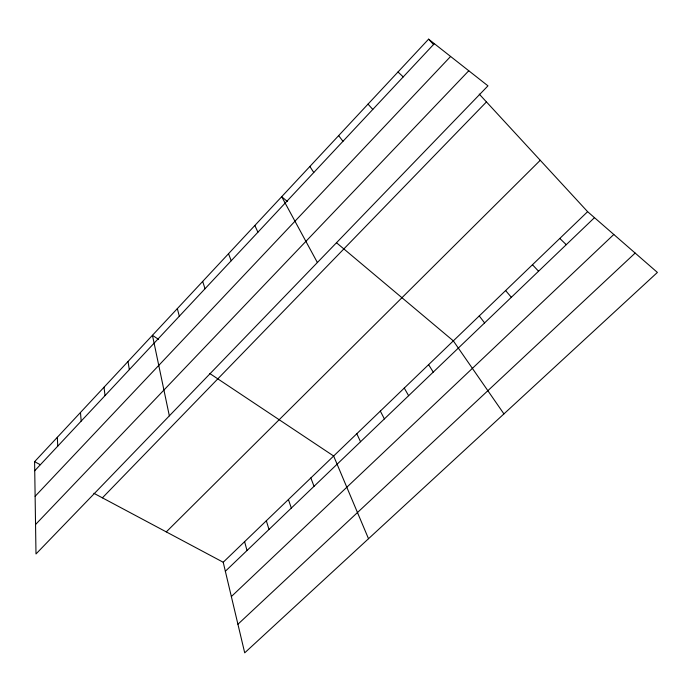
<?xml version="1.0" encoding="UTF-8"?>
<svg xmlns="http://www.w3.org/2000/svg" width="692" height="692" viewBox="0 0 692 692"><rect width="100%" height="100%" fill="white"/><g stroke="black" fill="none" stroke-linecap="round" stroke-linejoin="round"><path stroke-width="1.04" d="M34.6 461.676L428.599 39.159L487.964 85.851L35.993 553.963L34.6 461.676L40.222 464.678M34.738 470.742L434.325 43.665M35.119 496.302L450.604 56.467M35.543 524.527L468.778 70.766M102.407 497.833L486.45 101.923M166.288 531.897L540.253 160.293M223.213 562.25L587.62 211.683L657.4 272.432L244.708 652.841L223.213 562.25L93.878 493.292M225.35 571.263L594.48 217.651M231.353 596.556L613.813 234.484M237.927 624.245L635.152 253.064M158.606 339.409L152.448 335.309L169.341 415.849M209.84 373.542L333.639 456.011L368.516 538.722M287.405 201.51L281.687 196.71L317.377 262.527M336.476 242.728L453.329 340.871L503.932 413.894M397.995 71.977L403.237 76.89M559.802 238.446L566.255 244.683M532.477 264.733L538.549 271.229M428.599 39.159L433.668 44.66M479.227 94.086L587.62 211.683M368.023 104.12L372.789 109.431M505.627 290.562L511.336 297.3M479.253 315.933L484.599 322.913M338.656 135.615L342.972 141.298M309.886 166.469L313.77 172.516M428.599 364.667L433.261 372.088M404.266 388.065L408.617 395.694M380.34 411.091L384.389 418.911M356.804 433.737L360.549 441.747M254.846 225.488L257.926 232.201M228.516 253.722L231.215 260.746M310.846 477.938L314.03 486.312M288.417 499.52L291.323 508.058M202.687 281.428L205.022 288.746M266.342 520.756L268.989 529.466M244.613 541.663L247.001 550.529M177.334 308.615L179.315 316.209M128.011 361.501L129.343 369.632M104.025 387.226L105.037 395.599M80.471 412.493L81.18 421.099M57.332 437.301L57.747 446.141"/></g></svg>
